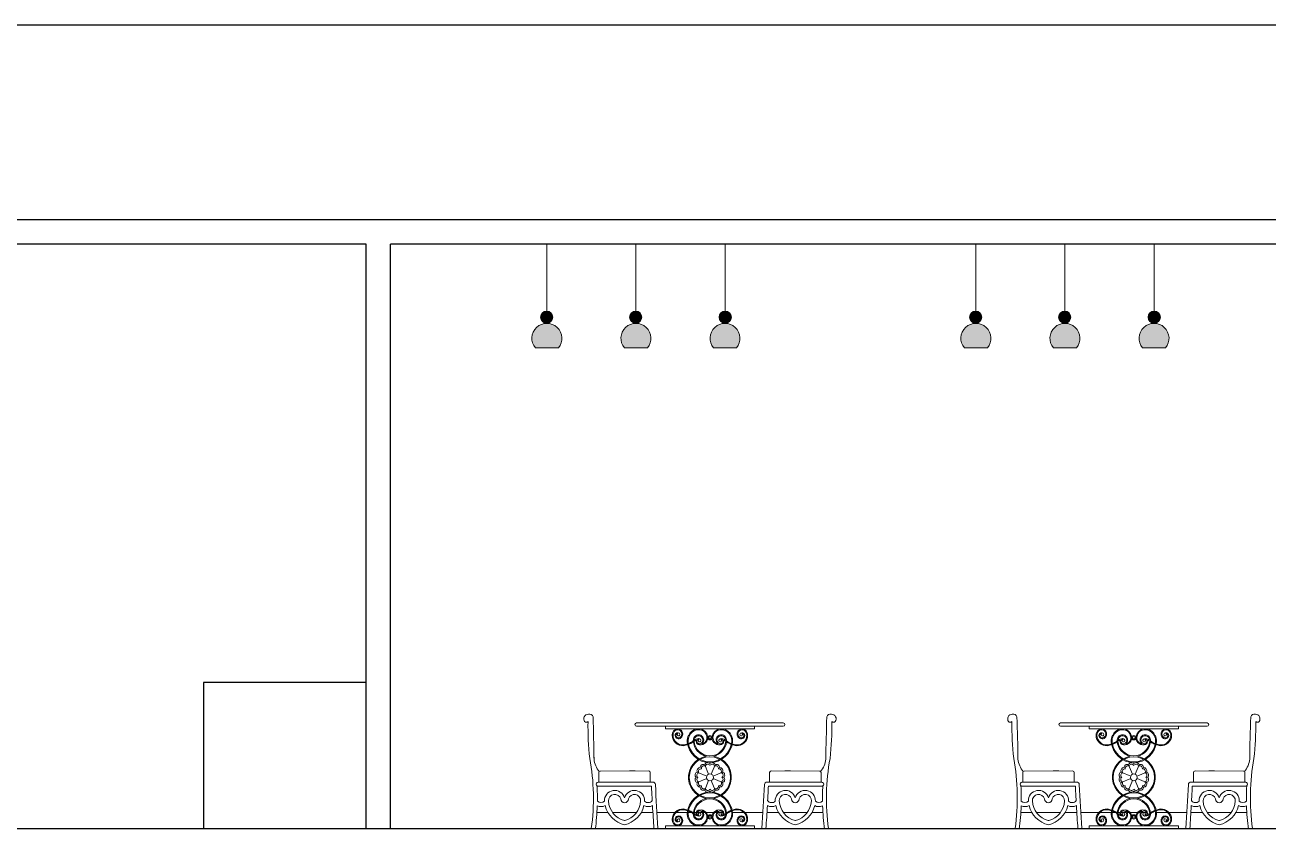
# Model space of a CAD drawing. Header units: millimetres. Extents: x 587797 to 2274247, y 1711 to 439204.
# Drawn here: x 911827 to 919484, y 242638 to 247591 of the extents above; entities that cross this region are included whole.
import ezdxf

# ---------------------------------------------------------------- set-up
doc = ezdxf.new("R2010")
doc.units = ezdxf.units.MM
doc.layers.add('finiture', color=7, linetype='Continuous', lineweight=20)

msp = doc.modelspace()

# ---------------------------------------------------------------- hatches: boundary and pattern name
at = {"layer": 'finiture', "linetype": 'ByBlock'}
h = msp.add_hatch(color=41, dxfattribs=at)
h.dxf.hatch_style = 1
h.set_gradient(color1=(241, 214, 126), color2=(242, 217, 136), rotation=90, one_color=1, tint=0.74, name='INVCURVED')
h.paths.add_polyline_path([(915003.044, 245790.348, -1), (915078.031, 245790.348, -0.40280104), (915042.004, 245752.883, -0.63558093), (915113.112, 245601.232), (914970.896, 245601.232, -0.62768866), (915039.917, 245752.86, -0.4093729)])
at = {"layer": 'finiture'}
h = msp.add_hatch(color=8, dxfattribs=at)
h.dxf.hatch_style = 1
h.set_gradient(color1=(126, 114, 99), color2=(86, 77, 67), rotation=135, one_color=1, tint=0.3, name='HEMISPHERICAL')
h.paths.add_polyline_path([(915042.004, 245752.883, 0.40280104), (915078.031, 245790.348, 1), (915003.044, 245790.348, 0.4093729), (915039.917, 245752.86, -0.00564158)])
at = {"layer": 'finiture', "linetype": 'ByBlock'}
h = msp.add_hatch(color=201, dxfattribs=at)
h.dxf.hatch_style = 1
h.set_gradient(color1=(214, 126, 241), color2=(217, 136, 242), rotation=90, one_color=1, tint=0.74, name='INVCURVED')
h.paths.add_polyline_path([(915551.576, 245790.348, -1), (915626.563, 245790.348, -0.40280104), (915590.536, 245752.883, -0.63558093), (915661.644, 245601.232), (915519.428, 245601.232, -0.62768866), (915588.449, 245752.86, -0.4093729)])
at = {"layer": 'finiture'}
h = msp.add_hatch(color=8, dxfattribs=at)
h.dxf.hatch_style = 1
h.set_gradient(color1=(126, 114, 99), color2=(86, 77, 67), rotation=135, one_color=1, tint=0.3, name='HEMISPHERICAL')
h.paths.add_polyline_path([(915590.536, 245752.883, 0.40280104), (915626.563, 245790.348, 1), (915551.576, 245790.348, 0.4093729), (915588.449, 245752.86, -0.00564158)])
h = msp.add_hatch(color=8, dxfattribs=at)
h.dxf.hatch_style = 1
h.set_gradient(color1=(126, 114, 99), color2=(86, 77, 67), rotation=135, one_color=1, tint=0.3, name='HEMISPHERICAL')
h.paths.add_polyline_path([(916139.067, 245752.883, -0.00564158), (916141.154, 245752.86, 0.4093729), (916178.027, 245790.348, 1), (916103.04, 245790.348, 0.40280104)])
at = {"layer": 'finiture', "linetype": 'ByBlock'}
h = msp.add_hatch(color=41, dxfattribs=at)
h.dxf.hatch_style = 1
h.set_gradient(color1=(241, 214, 126), color2=(242, 217, 136), rotation=90, one_color=1, tint=0.74, name='INVCURVED')
h.paths.add_polyline_path([(917645.273, 245790.348, -1), (917720.26, 245790.348, -0.40280104), (917684.233, 245752.883, -0.63558093), (917755.341, 245601.232), (917613.125, 245601.232, -0.62768866), (917682.146, 245752.86, -0.4093729)])
at = {"layer": 'finiture'}
h = msp.add_hatch(color=8, dxfattribs=at)
h.dxf.hatch_style = 1
h.set_gradient(color1=(126, 114, 99), color2=(86, 77, 67), rotation=135, one_color=1, tint=0.3, name='HEMISPHERICAL')
h.paths.add_polyline_path([(917684.233, 245752.883, 0.40280104), (917720.26, 245790.348, 1), (917645.273, 245790.348, 0.4093729), (917682.146, 245752.86, -0.00564158)])
at = {"layer": 'finiture', "linetype": 'ByBlock'}
h = msp.add_hatch(color=201, dxfattribs=at)
h.dxf.hatch_style = 1
h.set_gradient(color1=(214, 126, 241), color2=(217, 136, 242), rotation=90, one_color=1, tint=0.74, name='INVCURVED')
h.paths.add_polyline_path([(918193.805, 245790.348, -1), (918268.792, 245790.348, -0.40280104), (918232.765, 245752.883, -0.63558093), (918303.873, 245601.232), (918161.657, 245601.232, -0.62768866), (918230.678, 245752.86, -0.4093729)])
at = {"layer": 'finiture'}
h = msp.add_hatch(color=8, dxfattribs=at)
h.dxf.hatch_style = 1
h.set_gradient(color1=(126, 114, 99), color2=(86, 77, 67), rotation=135, one_color=1, tint=0.3, name='HEMISPHERICAL')
h.paths.add_polyline_path([(918232.765, 245752.883, 0.40280104), (918268.792, 245790.348, 1), (918193.805, 245790.348, 0.4093729), (918230.678, 245752.86, -0.00564158)])
h = msp.add_hatch(color=8, dxfattribs=at)
h.dxf.hatch_style = 1
h.set_gradient(color1=(126, 114, 99), color2=(86, 77, 67), rotation=135, one_color=1, tint=0.3, name='HEMISPHERICAL')
h.paths.add_polyline_path([(918781.296, 245752.883, -0.00564158), (918783.383, 245752.86, 0.4093729), (918820.256, 245790.348, 1), (918745.269, 245790.348, 0.40280104)])
at = {"layer": 'finiture', "linetype": 'ByBlock'}
h = msp.add_hatch(color=242, dxfattribs=at)
h.dxf.hatch_style = 1
h.set_gradient(color1=(219, 36, 66), color2=(236, 141, 157), rotation=90, one_color=1, tint=0.74, name='INVCURVED')
h.paths.add_polyline_path([(916210.175, 245601.232, 0.63558093), (916139.067, 245752.883, -0.01392007), (916136.98, 245752.86, 0.62768866), (916067.959, 245601.232)])
h = msp.add_hatch(color=242, dxfattribs=at)
h.dxf.hatch_style = 1
h.set_gradient(color1=(219, 36, 66), color2=(236, 141, 157), rotation=90, one_color=1, tint=0.74, name='INVCURVED')
h.paths.add_polyline_path([(918852.404, 245601.232, 0.63558093), (918781.296, 245752.883, -0.01392007), (918779.209, 245752.86, 0.62768866), (918710.188, 245601.232)])

# ---------------------------------------------------------------- linework, layer by layer
for p, q in [((860698.06, 247591.185), (941078.06, 247591.185)), ((913928.06, 246391.185), (901928.06, 246391.185)), ((941078.06, 246391.185), (913928.06, 246391.185)), ((913928.06, 246241.185), (902078.06, 246241.185)), ((913928.06, 242641.185), (913928.06, 246241.185)), ((914078.06, 242641.185), (914078.06, 246241.185)), ((940928.06, 246241.185), (914078.06, 246241.185)), ((913928.06, 243541.185), (912928.06, 243541.185)), ((912928.06, 243541.185), (912928.06, 242641.185)), ((913928.06, 242641.185), (913928.06, 243541.185)), ((913928.06, 242641.185), (913928.06, 243541.185)), ((901928.06, 242641.185), (913928.06, 242641.185)), ((913928.06, 242641.185), (940928.06, 242641.185))]:
    msp.add_line(p, q)
at = {"layer": 'finiture'}
for p, q in [((914767.739, 246241.185), (916413.333, 246241.185)), ((915316.27, 246241.185), (914767.739, 246241.185)), ((915042.004, 246241.185), (915042.004, 245827.812)), ((915590.536, 246241.185), (915590.536, 245827.812)), ((916139.067, 246241.185), (916139.067, 245827.812)), ((917409.968, 246241.185), (919055.562, 246241.185)), ((917958.499, 246241.185), (917409.968, 246241.185)), ((917684.233, 246241.185), (917684.233, 245827.812)), ((918232.765, 246241.185), (918232.765, 245827.812)), ((918781.296, 246241.185), (918781.296, 245827.812)), ((914970.896, 245601.232), (915113.112, 245601.232)), ((915519.428, 245601.232), (915661.644, 245601.232)), ((916210.175, 245601.232), (916067.959, 245601.232)), ((917613.125, 245601.232), (917755.341, 245601.232)), ((918161.657, 245601.232), (918303.873, 245601.232)), ((918852.404, 245601.232), (918710.188, 245601.232)), ((915771.571, 243255.203), (915771.571, 243271.999)), ((915771.571, 243271.999), (916320.852, 243271.999)), ((916320.852, 243255.203), (916320.852, 243271.999)), ((918382.326, 243255.203), (918382.326, 243271.999)), ((918382.326, 243271.999), (918931.606, 243271.999)), ((918931.606, 243255.203), (918931.606, 243271.999)), ((915771.571, 243255.203), (916320.852, 243255.203)), ((918382.326, 243255.203), (918931.606, 243255.203)), ((915362, 242926.833), (915361.911, 242985.896)), ((915371.74, 242995.754), (915669.058, 242996.29)), ((915549.93, 242996.022), (915584.77, 242996.163)), ((915679.005, 242927.398), (915678.916, 242986.461)), ((915968.216, 242989.275), (916026.713, 242965.045)), ((916013.905, 243034.964), (916038.135, 242976.467)), ((916078.518, 243034.964), (916054.288, 242976.467)), ((916124.207, 242989.275), (916065.71, 242965.045)), ((916413.418, 242927.398), (916413.507, 242986.461)), ((916720.683, 242995.754), (916423.365, 242996.29)), ((916542.493, 242996.022), (916507.653, 242996.163)), ((916730.423, 242926.833), (916730.512, 242985.896)), ((917972.755, 242926.833), (917972.666, 242985.896)), ((917982.495, 242995.754), (918279.813, 242996.29)), ((918160.685, 242996.022), (918195.525, 242996.163)), ((918289.76, 242927.398), (918289.671, 242986.461)), ((918578.971, 242989.275), (918637.467, 242965.045)), ((918624.659, 243034.964), (918648.89, 242976.467)), ((918689.273, 243034.964), (918665.043, 242976.467)), ((918734.962, 242989.275), (918676.465, 242965.045)), ((919024.173, 242927.398), (919024.262, 242986.461)), ((919331.438, 242995.754), (919034.12, 242996.29)), ((919153.248, 242996.022), (919118.408, 242996.163)), ((919341.178, 242926.833), (919341.267, 242985.896)), ((915550.07, 242902.507), (915351.156, 242902.208)), ((915550.033, 242927.116), (915357.256, 242926.826)), ((915550.033, 242927.116), (915683.748, 242927.406)), ((915550.07, 242902.507), (915686.269, 242902.804)), ((915683.748, 242927.406), (915694.038, 242927.85)), ((915968.216, 242924.662), (916026.713, 242948.892)), ((916038.135, 242937.47), (916013.905, 242878.973)), ((916078.518, 242878.973), (916054.288, 242937.47)), ((916124.207, 242924.662), (916065.71, 242948.892)), ((916408.675, 242927.406), (916398.385, 242927.85)), ((916542.353, 242902.507), (916406.154, 242902.804)), ((916542.39, 242927.116), (916408.675, 242927.406)), ((916542.353, 242902.507), (916741.267, 242902.208)), ((916542.39, 242927.116), (916735.167, 242926.826)), ((918160.825, 242902.507), (917961.911, 242902.208)), ((918160.788, 242927.116), (917968.011, 242926.826)), ((918160.788, 242927.116), (918294.503, 242927.406)), ((918160.825, 242902.507), (918297.024, 242902.804)), ((918294.503, 242927.406), (918304.793, 242927.85)), ((918578.971, 242924.662), (918637.467, 242948.892)), ((918648.89, 242937.47), (918624.659, 242878.973)), ((918689.273, 242878.973), (918665.043, 242937.47)), ((918734.962, 242924.662), (918676.465, 242948.892)), ((919019.43, 242927.406), (919009.14, 242927.85)), ((919153.107, 242902.507), (919016.909, 242902.804)), ((919153.144, 242927.116), (919019.43, 242927.406)), ((919153.107, 242902.507), (919352.022, 242902.208)), ((919153.144, 242927.116), (919345.922, 242926.826)), ((915350.342, 242740.438), (915417.525, 242740.438)), ((915446.846, 242740.438), (915593.951, 242740.438)), ((915623.272, 242740.438), (915694.928, 242740.438)), ((915719.583, 242740.438), (915829.833, 242740.438)), ((915837.044, 242740.438), (915906.962, 242740.438)), ((915912.23, 242740.438), (915943.911, 242740.438)), ((915949.209, 242740.438), (915961.702, 242740.438)), ((915967.288, 242740.438), (915998.86, 242740.438)), ((916004.843, 242740.438), (916016.043, 242740.438)), ((916023.14, 242740.438), (916069.283, 242740.438)), ((916069.283, 242740.438), (916023.14, 242740.438)), ((916087.58, 242740.438), (916076.38, 242740.438)), ((916125.134, 242740.438), (916093.563, 242740.438)), ((916255.379, 242740.438), (916185.461, 242740.438)), ((916372.84, 242740.438), (916262.59, 242740.438)), ((916469.151, 242740.438), (916397.494, 242740.438)), ((916645.577, 242740.438), (916498.472, 242740.438)), ((916742.081, 242740.438), (916674.898, 242740.438)), ((917961.097, 242740.438), (918028.28, 242740.438)), ((918057.601, 242740.438), (918204.706, 242740.438)), ((918234.027, 242740.438), (918305.683, 242740.438)), ((918330.338, 242740.438), (918440.588, 242740.438)), ((918447.799, 242740.438), (918517.717, 242740.438)), ((918522.984, 242740.438), (918554.666, 242740.438)), ((918559.964, 242740.438), (918572.457, 242740.438)), ((918578.043, 242740.438), (918609.615, 242740.438)), ((918615.598, 242740.438), (918626.798, 242740.438)), ((918633.895, 242740.438), (918680.038, 242740.438)), ((918680.038, 242740.438), (918633.895, 242740.438)), ((918698.335, 242740.438), (918687.135, 242740.438)), ((918735.889, 242740.438), (918704.318, 242740.438)), ((918866.134, 242740.438), (918796.216, 242740.438)), ((918983.595, 242740.438), (918873.345, 242740.438)), ((919079.906, 242740.438), (919008.249, 242740.438)), ((919256.332, 242740.438), (919109.227, 242740.438)), ((919352.836, 242740.438), (919285.653, 242740.438)), ((915771.571, 242658.734), (915771.571, 242641.938)), ((915771.571, 242658.734), (916320.852, 242658.734)), ((916320.852, 242658.734), (916320.852, 242641.938)), ((918382.326, 242658.734), (918382.326, 242641.938)), ((918382.326, 242658.734), (918931.606, 242658.734)), ((918931.606, 242658.734), (918931.606, 242641.938)), ((915315.777, 242641.295), (915330.555, 242641.318)), ((915726.086, 242642.001), (915711.308, 242641.979)), ((916366.337, 242642.001), (916381.115, 242641.979)), ((916776.646, 242641.295), (916761.868, 242641.318)), ((917926.532, 242641.295), (917941.31, 242641.318)), ((918336.841, 242642.001), (918322.063, 242641.979)), ((918977.092, 242642.001), (918991.87, 242641.979)), ((919387.401, 242641.295), (919372.623, 242641.318))]:
    msp.add_line(p, q, dxfattribs=at)
at = {"layer": 'finiture', "linetype": 'Continuous'}
for p, q in [((915594.384, 243291.687), (916498.039, 243291.687)), ((915771.571, 243271.999), (915594.384, 243271.999)), ((916320.852, 243271.999), (916498.039, 243271.999)), ((918205.139, 243291.687), (919108.794, 243291.687)), ((918382.326, 243271.999), (918205.139, 243271.999)), ((918931.606, 243271.999), (919108.794, 243271.999))]:
    msp.add_line(p, q, dxfattribs=at)
at = {"layer": 'finiture'}
for centre, radius in [((915040.538, 245790.348), 37.493), ((915589.069, 245790.348), 37.493), ((916140.534, 245790.348), 37.493), ((917682.767, 245790.348), 37.493), ((918231.298, 245790.348), 37.493), ((918782.763, 245790.348), 37.493), ((916046.211, 243200.918), 13.301), ((916046.211, 243200.918), 8.068), ((918656.966, 243200.918), 13.301), ((918656.966, 243200.918), 8.068), ((916046.211, 242956.968), 126.878), ((918656.966, 242956.968), 126.878), ((916046.211, 242956.968), 21.106), ((918656.966, 242956.968), 21.106), ((916046.211, 242713.019), 13.301), ((916046.211, 242713.019), 8.068), ((918656.966, 242713.019), 13.301), ((918656.966, 242713.019), 8.068)]:
    msp.add_circle(centre, radius, dxfattribs=at)
for centre, radius, start, end in [((915042.004, 245660.387), 92.496, 320.2429543, 219.7570457), ((915590.536, 245660.387), 92.496, 320.2429543, 219.7570457), ((916139.067, 245660.387), 92.496, 320.2429543, 219.7570457), ((917684.233, 245660.387), 92.496, 320.2429543, 219.7570457), ((918232.765, 245660.387), 92.496, 320.2429543, 219.7570457), ((918781.296, 245660.387), 92.496, 320.2429543, 219.7570457), ((915297.784, 243317.371), 28.565, 90, 215.6526167), ((915303.391, 243322.312), 24.28, 16.9292952, 103.3522929), ((916789.032, 243322.312), 24.28, 76.6477071, 163.0707048), ((916794.639, 243317.371), 28.565, 324.3473833, 90), ((917908.539, 243317.371), 28.565, 90, 215.6526167), ((917914.146, 243322.312), 24.28, 16.9292952, 103.3522929), ((919399.787, 243322.312), 24.28, 76.6477071, 163.0707048), ((919405.394, 243317.371), 28.565, 324.3473833, 90), ((915285.204, 243309.574), 13.835, 219.7868664, 317.8231775), ((916921.146, 243266.374), 1626.043, 178.805022, 186.7972905), ((896544.847, 242770.837), 18790.075, 0.9021102, 1.7050031), ((935547.576, 242770.837), 18790.075, 178.2949969, 179.0978898), ((915171.277, 243266.374), 1626.043, 353.2027095, 1.194978), ((916807.219, 243309.574), 13.835, 222.1768225, 320.2131336), ((917895.959, 243309.574), 13.835, 219.7868664, 317.8231775), ((919531.901, 243266.374), 1626.043, 178.805022, 186.7972905), ((899155.602, 242770.837), 18790.075, 0.9021102, 1.7050031), ((938158.33, 242770.837), 18790.075, 178.2949969, 179.0978898), ((917782.032, 243266.374), 1626.043, 353.2027095, 1.194978), ((919417.974, 243309.574), 13.835, 222.1768225, 320.2131336), ((915878.203, 243215.867), 64.302, 179.4720517, 274.7367452), ((915857.842, 243216.46), 43.937, 153.5386224, 180), ((915847.464, 243223.987), 31.364, 101.1512665, 157.4042653), ((915878.203, 243215.867), 59.069, 179.4720517, 274.7367452), ((915857.842, 243216.46), 38.705, 153.5386224, 180.2301814), ((915847.464, 243223.987), 26.132, 103.4222769, 157.4042653), ((915847.459, 243215.987), 15.99, 79.5327393, 188.2805939), ((915853.458, 243216.86), 22.052, 188.2805939, 310.0659574), ((915847.459, 243215.987), 10.758, 79.5327393, 188.2805939), ((915853.458, 243216.86), 16.819, 188.2805939, 310.0659574), ((915847.744, 243215.399), 39.825, 83.1603246, 100.5699559), ((915847.744, 243215.399), 34.592, 83.1603246, 100.5699559), ((915853.108, 243219.59), 7.894, 117.905286, 266.3196416), ((915850.283, 243220.063), 11.648, 7.4354882, 89.601673), ((915847.464, 243223.987), 31.364, 310.0659574, 81.9368105), ((915847.464, 243223.987), 26.132, 310.0659574, 80.3080036), ((915853.163, 243220.439), 8.744, 266.3196416, 7.4354882), ((915985.814, 243180.291), 79.223, 153.4259901, 183.260301), ((915985.874, 243180.269), 74.054, 153.4238562, 183.0759505), ((915976.707, 243187.359), 67.992, 101.1512665, 157.4042653), ((915976.639, 243187.41), 62.677, 101.7059707, 157.4231482), ((915987.085, 243179.832), 43.937, 153.5386224, 180), ((915976.707, 243187.359), 31.364, 101.1512665, 157.4042653), ((915987.085, 243179.832), 38.705, 153.5386224, 180.2301814), ((915982.805, 243131.939), 63.704, 95.496804, 122.2100251), ((915976.707, 243187.359), 26.132, 103.4222769, 157.4042653), ((915976.987, 243178.772), 76.453, 83.1603246, 100.5699559), ((915976.987, 243178.772), 71.22, 83.1603246, 100.5699559), ((915976.703, 243179.359), 10.758, 79.5327393, 188.2805939), ((915976.987, 243178.772), 39.825, 83.1603246, 100.5699559), ((915976.987, 243178.772), 34.592, 83.1603246, 100.5699559), ((915982.805, 243131.939), 58.471, 95.496804, 98.9031987), ((915982.351, 243182.962), 7.894, 117.905286, 266.3196416), ((915976.703, 243179.359), 15.99, 79.5327393, 90), ((915979.527, 243183.436), 11.648, 7.4354882, 89.601673), ((915976.707, 243187.359), 31.364, 310.0659574, 81.9368105), ((915976.707, 243187.359), 26.132, 310.0659574, 80.3080036), ((915989.552, 243200.918), 43.358, 260.3751608, 13.2734446), ((915979.191, 243201.776), 48.12, 9.4446283, 82.504445), ((915979.191, 243201.776), 53.353, 9.4446283, 82.504445), ((915989.552, 243200.918), 38.126, 281.4592373, 13.2734446), ((916102.871, 243200.918), 43.358, 166.7265554, 279.6248392), ((916113.232, 243201.776), 53.353, 97.495555, 170.5553717), ((916102.871, 243200.918), 38.126, 166.7265554, 258.5407627), ((916113.232, 243201.776), 48.12, 97.495555, 170.5553717), ((916115.716, 243187.359), 31.364, 98.0631895, 229.9340426), ((916115.716, 243187.359), 26.132, 99.6919964, 229.9340426), ((916112.896, 243183.436), 11.648, 90.398327, 172.5645118), ((916115.436, 243178.772), 76.453, 79.4300441, 96.8396754), ((916115.436, 243178.772), 71.22, 79.4300441, 96.8396754), ((916110.072, 243182.962), 7.894, 273.6803584, 62.094714), ((916115.436, 243178.772), 39.825, 79.4300441, 96.8396754), ((916115.436, 243178.772), 34.592, 79.4300441, 96.8396754), ((916115.72, 243179.359), 15.99, 75.3346911, 100.4672607), ((916115.72, 243179.359), 10.758, 351.7194061, 100.4672607), ((916109.618, 243131.939), 63.704, 59.6118858, 80.8314951), ((916115.716, 243187.359), 31.364, 22.5957347, 78.8487335), ((916115.716, 243187.359), 26.132, 358.9733017, 76.5777231), ((916115.784, 243187.41), 62.677, 22.5768518, 78.2940293), ((916115.716, 243187.359), 67.992, 22.5957347, 78.8487335), ((916105.338, 243179.832), 43.937, 1.5632686, 26.4613776), ((916106.549, 243180.269), 74.054, 356.9240495, 26.5761438), ((916106.609, 243180.291), 79.223, 356.739699, 26.5740099), ((916214.22, 243215.867), 64.302, 265.2632548, 0.5279483), ((916214.22, 243215.867), 59.069, 265.2632548, 0.5279483), ((916244.959, 243223.987), 31.364, 98.0631895, 229.9340426), ((916244.959, 243223.987), 26.132, 99.6919964, 229.9340426), ((916238.965, 243216.86), 22.052, 229.9340426, 351.7194061), ((916238.965, 243216.86), 16.819, 229.9340426, 351.7194061), ((916239.26, 243220.439), 8.744, 172.5645118, 273.6803584), ((916242.14, 243220.063), 11.648, 90.398327, 172.5645118), ((916239.315, 243219.59), 7.894, 273.6803584, 62.094714), ((916244.679, 243215.399), 39.825, 79.4300441, 96.8396754), ((916244.679, 243215.399), 34.592, 79.4300441, 96.8396754), ((916244.964, 243215.987), 15.99, 351.7194061, 100.4672607), ((916244.964, 243215.987), 10.758, 351.7194061, 100.4672607), ((916244.959, 243223.987), 31.364, 22.5957347, 78.8487335), ((916244.959, 243223.987), 26.132, 22.5957347, 76.5777231), ((916234.581, 243216.46), 38.705, 359.7698186, 26.4613776), ((916234.581, 243216.46), 43.937, 0, 26.4613776), ((918488.958, 243215.867), 64.302, 179.4720517, 274.7367452), ((918468.597, 243216.46), 43.937, 153.5386224, 180), ((918458.219, 243223.987), 31.364, 101.1512665, 157.4042653), ((918488.958, 243215.867), 59.069, 179.4720517, 274.7367452), ((918468.597, 243216.46), 38.705, 153.5386224, 180.2301814), ((918458.219, 243223.987), 26.132, 103.4222769, 157.4042653), ((918458.214, 243215.987), 15.99, 79.5327393, 188.2805939), ((918464.213, 243216.86), 22.052, 188.2805939, 310.0659574), ((918458.214, 243215.987), 10.758, 79.5327393, 188.2805939), ((918464.213, 243216.86), 16.819, 188.2805939, 310.0659574), ((918458.498, 243215.399), 39.825, 83.1603246, 100.5699559), ((918458.498, 243215.399), 34.592, 83.1603246, 100.5699559), ((918463.863, 243219.59), 7.894, 117.905286, 266.3196416), ((918461.038, 243220.063), 11.648, 7.4354882, 89.601673), ((918458.219, 243223.987), 31.364, 310.0659574, 81.9368105), ((918458.219, 243223.987), 26.132, 310.0659574, 80.3080036), ((918463.917, 243220.439), 8.744, 266.3196416, 7.4354882), ((918596.568, 243180.291), 79.223, 153.4259901, 183.260301), ((918596.629, 243180.269), 74.054, 153.4238562, 183.0759505), ((918587.462, 243187.359), 67.992, 101.1512665, 157.4042653), ((918587.394, 243187.41), 62.677, 101.7059707, 157.4231482), ((918597.84, 243179.832), 43.937, 153.5386224, 180), ((918587.462, 243187.359), 31.364, 101.1512665, 157.4042653), ((918597.84, 243179.832), 38.705, 153.5386224, 180.2301814), ((918593.56, 243131.939), 63.704, 95.496804, 122.2100251), ((918587.462, 243187.359), 26.132, 103.4222769, 157.4042653), ((918587.742, 243178.772), 76.453, 83.1603246, 100.5699559), ((918587.742, 243178.772), 71.22, 83.1603246, 100.5699559), ((918587.458, 243179.359), 10.758, 79.5327393, 188.2805939), ((918587.742, 243178.772), 39.825, 83.1603246, 100.5699559), ((918587.742, 243178.772), 34.592, 83.1603246, 100.5699559), ((918593.56, 243131.939), 58.471, 95.496804, 98.9031987), ((918593.106, 243182.962), 7.894, 117.905286, 266.3196416), ((918587.458, 243179.359), 15.99, 79.5327393, 90), ((918590.282, 243183.436), 11.648, 7.4354882, 89.601673), ((918587.462, 243187.359), 31.364, 310.0659574, 81.9368105), ((918587.462, 243187.359), 26.132, 310.0659574, 80.3080036), ((918600.307, 243200.918), 43.358, 260.3751608, 13.2734446), ((918589.946, 243201.776), 48.12, 9.4446283, 82.504445), ((918589.946, 243201.776), 53.353, 9.4446283, 82.504445), ((918600.307, 243200.918), 38.126, 281.4592373, 13.2734446), ((918713.626, 243200.918), 43.358, 166.7265554, 279.6248392), ((918723.986, 243201.776), 53.353, 97.495555, 170.5553717), ((918713.626, 243200.918), 38.126, 166.7265554, 258.5407627), ((918723.986, 243201.776), 48.12, 97.495555, 170.5553717), ((918726.471, 243187.359), 31.364, 98.0631895, 229.9340426), ((918726.471, 243187.359), 26.132, 99.6919964, 229.9340426), ((918723.651, 243183.436), 11.648, 90.398327, 172.5645118), ((918726.191, 243178.772), 76.453, 79.4300441, 96.8396754), ((918726.191, 243178.772), 71.22, 79.4300441, 96.8396754), ((918720.827, 243182.962), 7.894, 273.6803584, 62.094714), ((918726.191, 243178.772), 39.825, 79.4300441, 96.8396754), ((918726.191, 243178.772), 34.592, 79.4300441, 96.8396754), ((918726.475, 243179.359), 15.99, 75.3346911, 100.4672607), ((918726.475, 243179.359), 10.758, 351.7194061, 100.4672607), ((918720.373, 243131.939), 63.704, 59.6118858, 80.8314951), ((918726.471, 243187.359), 31.364, 22.5957347, 78.8487335), ((918726.471, 243187.359), 26.132, 358.9733017, 76.5777231), ((918726.539, 243187.41), 62.677, 22.5768518, 78.2940293), ((918726.471, 243187.359), 67.992, 22.5957347, 78.8487335), ((918716.093, 243179.832), 43.937, 1.5632686, 26.4613776), ((918717.304, 243180.269), 74.054, 356.9240495, 26.5761438), ((918717.364, 243180.291), 79.223, 356.739699, 26.5740099), ((918824.975, 243215.867), 64.302, 265.2632548, 0.5279483), ((918824.975, 243215.867), 59.069, 265.2632548, 0.5279483), ((918855.714, 243223.987), 31.364, 98.0631895, 229.9340426), ((918855.714, 243223.987), 26.132, 99.6919964, 229.9340426), ((918849.72, 243216.86), 22.052, 229.9340426, 351.7194061), ((918849.72, 243216.86), 16.819, 229.9340426, 351.7194061), ((918850.015, 243220.439), 8.744, 172.5645118, 273.6803584), ((918852.895, 243220.063), 11.648, 90.398327, 172.5645118), ((918850.07, 243219.59), 7.894, 273.6803584, 62.094714), ((918855.434, 243215.399), 39.825, 79.4300441, 96.8396754), ((918855.434, 243215.399), 34.592, 79.4300441, 96.8396754), ((918855.719, 243215.987), 15.99, 351.7194061, 100.4672607), ((918855.719, 243215.987), 10.758, 351.7194061, 100.4672607), ((918855.714, 243223.987), 31.364, 22.5957347, 78.8487335), ((918855.714, 243223.987), 26.132, 22.5957347, 76.5777231), ((918845.336, 243216.46), 38.705, 359.7698186, 26.4613776), ((918845.336, 243216.46), 43.937, 0, 26.4613776), ((915862.234, 243296.25), 140.802, 278.5143969, 289.1865961), ((915860.031, 243304.495), 154.505, 278.741979, 288.7015921), ((916048.664, 243189.687), 142.624, 185.593843, 269.0149029), ((916048.664, 243189.687), 137.391, 185.593843, 268.6744395), ((915862.234, 243296.25), 140.802, 291.3473499, 303.0299895), ((915860.031, 243304.495), 154.505, 290.6568161, 301.6404958), ((915938.269, 243179.3), 1.308, 303.0299895, 313.2387334), ((915982.805, 243131.939), 63.704, 128.4485271, 133.2387334), ((915940.396, 243174.07), 1.308, 301.6404958, 315.188263), ((915940.396, 243174.07), 1.308, 301.6404958, 315.188263), ((915982.805, 243131.939), 58.471, 132.0512209, 135.188263), ((916048.664, 243189.687), 105.996, 185.593843, 255.7574835), ((916048.664, 243189.687), 100.763, 185.593843, 268.6055909), ((915982.805, 243131.939), 58.471, 110.2759166, 125.9922946), ((915976.703, 243179.359), 15.99, 152.3223958, 188.2805939), ((915982.701, 243180.232), 22.052, 188.2805939, 268.4862576), ((915982.701, 243180.232), 16.819, 188.2805939, 310.0659574), ((915982.406, 243183.811), 8.744, 266.3196416, 7.4354882), ((915982.084, 243156.88), 1.308, 80.3751608, 88.4862575), ((916043.759, 243189.687), 100.763, 271.3944091, 354.0530255), ((916043.759, 243189.687), 142.624, 270.9850971, 354.406157), ((916043.759, 243189.687), 137.391, 271.3255605, 354.406157), ((916043.759, 243189.687), 105.996, 284.2425165, 351.8348166), ((916109.722, 243180.232), 16.819, 229.9340426, 351.7194061), ((916110.017, 243183.811), 8.744, 172.5645118, 273.6803584), ((916110.339, 243156.88), 1.308, 91.5137424, 99.6248392), ((916109.722, 243180.232), 22.052, 271.5137424, 351.7194061), ((916115.72, 243179.359), 15.99, 351.7194061, 27.6776042), ((916109.618, 243131.939), 58.471, 54.0077054, 69.7240834), ((916232.392, 243304.495), 154.505, 237.1933209, 249.3431839), ((916230.189, 243296.25), 140.802, 234.9158778, 248.6526501), ((916232.392, 243304.495), 154.505, 251.2984079, 261.258021), ((916230.189, 243296.25), 140.802, 250.8134039, 261.4856031), ((918472.989, 243296.25), 140.802, 278.5143969, 289.1865961), ((918470.786, 243304.495), 154.505, 278.741979, 288.7015921), ((918659.418, 243189.687), 142.624, 185.593843, 269.0149029), ((918659.418, 243189.687), 137.391, 185.593843, 268.6744395), ((918472.989, 243296.25), 140.802, 291.3473499, 303.0299895), ((918470.786, 243304.495), 154.505, 290.6568161, 301.6404958), ((918549.024, 243179.3), 1.308, 303.0299895, 313.2387334), ((918593.56, 243131.939), 63.704, 128.4485271, 133.2387334), ((918551.151, 243174.07), 1.308, 301.6404958, 315.188263), ((918551.151, 243174.07), 1.308, 301.6404958, 315.188263), ((918593.56, 243131.939), 58.471, 132.0512209, 135.188263), ((918659.418, 243189.687), 105.996, 185.593843, 255.7574835), ((918659.418, 243189.687), 100.763, 185.593843, 268.6055909), ((918593.56, 243131.939), 58.471, 110.2759166, 125.9922946), ((918587.458, 243179.359), 15.99, 152.3223958, 188.2805939), ((918593.456, 243180.232), 22.052, 188.2805939, 268.4862576), ((918593.456, 243180.232), 16.819, 188.2805939, 310.0659574), ((918593.161, 243183.811), 8.744, 266.3196416, 7.4354882), ((918592.839, 243156.88), 1.308, 80.3751608, 88.4862575), ((918654.514, 243189.687), 100.763, 271.3944091, 354.0530255), ((918654.514, 243189.687), 142.624, 270.9850971, 354.406157), ((918654.514, 243189.687), 137.391, 271.3255605, 354.406157), ((918654.514, 243189.687), 105.996, 284.2425165, 351.8348166), ((918720.477, 243180.232), 16.819, 229.9340426, 351.7194061), ((918720.772, 243183.811), 8.744, 172.5645118, 273.6803584), ((918721.094, 243156.88), 1.308, 91.5137424, 99.6248392), ((918720.477, 243180.232), 22.052, 271.5137424, 351.7194061), ((918726.475, 243179.359), 15.99, 351.7194061, 27.6776042), ((918720.373, 243131.939), 58.471, 54.0077054, 69.7240834), ((918843.147, 243304.495), 154.505, 237.1933209, 249.3431839), ((918840.944, 243296.25), 140.802, 234.9158778, 248.6526501), ((918843.147, 243304.495), 154.505, 251.2984079, 261.258021), ((918840.944, 243296.25), 140.802, 250.8134039, 261.4856031), ((913944.417, 242828.402), 1384.065, 352.2306003, 10.2177368), ((883790.384, 242664.575), 31544.538, 0.7341172, 0.8101212), ((915478.485, 243086.125), 147.183, 186.7848961, 219.3658831), ((916046.211, 242956.968), 132.111, 100.3017692, 79.6982308), ((916005.439, 243017.989), 18.969, 63.4944128, 184.0055872), ((916031.894, 243028.947), 18.969, 40.9944128, 161.5055872), ((916033.053, 243021.784), 15.972, 34.5307826, 164.8546169), ((916060.529, 243028.947), 18.969, 18.4944128, 139.0055872), ((916058.858, 243021.886), 15.972, 12.0307826, 142.3546168), ((916086.984, 243017.989), 18.969, 355.9944128, 116.5055872), ((916613.938, 243086.125), 147.183, 320.6341169, 353.2151039), ((948302.039, 242664.575), 31544.538, 179.1898788, 179.2658828), ((918148.006, 242828.402), 1384.065, 169.7822632, 187.7693997), ((916555.172, 242828.402), 1384.065, 352.2306003, 10.2177368), ((886401.139, 242664.575), 31544.538, 0.7341172, 0.8101212), ((918089.24, 243086.125), 147.183, 186.7848961, 219.3658831), ((918656.966, 242956.968), 132.111, 100.3017692, 79.6982308), ((918616.194, 243017.989), 18.969, 63.4944128, 184.0055872), ((918642.649, 243028.947), 18.969, 40.9944128, 161.5055872), ((918643.808, 243021.784), 15.972, 34.5307826, 164.8546169), ((918671.284, 243028.947), 18.969, 18.4944128, 139.0055872), ((918669.613, 243021.886), 15.972, 12.0307826, 142.3546168), ((918697.739, 243017.989), 18.969, 355.9944128, 116.5055872), ((919224.693, 243086.125), 147.183, 320.6341169, 353.2151039), ((950912.794, 242664.575), 31544.538, 179.1898788, 179.2658828), ((920758.761, 242828.402), 1384.065, 169.7822632, 187.7693997), ((915371.755, 242985.91), 9.844, 90.086094, 180.0860941), ((915669.072, 242986.446), 9.844, 0.0860941, 90.086094), ((918242.238, 243072.958), 2567.363, 181.7754051, 181.7773898), ((915974.233, 242971.286), 18.969, 108.4944128, 229.0055872), ((915974.233, 242971.286), 18.969, 108.4944128, 229.0055872), ((915981.294, 242969.616), 15.972, 102.0307827, 232.3546169), ((915985.191, 242997.741), 18.969, 85.9944127, 206.5055872), ((915991.076, 242993.496), 15.972, 79.5307827, 209.8546168), ((916009.251, 243011.815), 15.972, 57.0307826, 187.3546168), ((916082.739, 243012.104), 15.972, 349.5307826, 119.8546169), ((916101.058, 242993.929), 15.972, 327.0307826, 97.3546169), ((916107.232, 242997.741), 18.969, 333.4944128, 94.0055873), ((916111.027, 242970.127), 15.972, 304.5307826, 74.8546169), ((916118.19, 242971.286), 18.969, 310.9944128, 71.5055872), ((916423.351, 242986.446), 9.844, 89.913906, 179.9139059), ((913850.185, 243072.958), 2567.363, 358.2226102, 358.2245949), ((916720.668, 242985.91), 9.844, 359.9139059, 89.913906), ((917982.51, 242985.91), 9.844, 90.086094, 180.0860941), ((918279.827, 242986.446), 9.844, 0.0860941, 90.086094), ((920852.993, 243072.958), 2567.363, 181.7754051, 181.7773898), ((918584.988, 242971.286), 18.969, 108.4944128, 229.0055872), ((918584.988, 242971.286), 18.969, 108.4944128, 229.0055872), ((918592.049, 242969.616), 15.972, 102.0307827, 232.3546169), ((918595.946, 242997.741), 18.969, 85.9944127, 206.5055872), ((918601.831, 242993.496), 15.972, 79.5307827, 209.8546168), ((918620.006, 243011.815), 15.972, 57.0307826, 187.3546168), ((918693.493, 243012.104), 15.972, 349.5307826, 119.8546169), ((918711.813, 242993.929), 15.972, 327.0307826, 97.3546169), ((918717.987, 242997.741), 18.969, 333.4944128, 94.0055873), ((918721.782, 242970.127), 15.972, 304.5307826, 74.8546169), ((918728.945, 242971.286), 18.969, 310.9944128, 71.5055872), ((919034.106, 242986.446), 9.844, 89.913906, 179.9139059), ((916460.94, 243072.958), 2567.363, 358.2226102, 358.2245949), ((919331.423, 242985.91), 9.844, 359.9139059, 89.913906), ((915358.014, 242914.523), 12.327, 86.6468878, 273.5253003), ((913944.417, 242828.402), 1408.674, 359.2594694, 3.003307), ((926106.396, 243377.112), 10430.916, 182.6062165, 183.0973057), ((915694.717, 242912.114), 15.75, 2.5571974, 92.4706111), ((926106.396, 243377.112), 10406.307, 182.5571974, 184.0508013), ((915974.233, 242942.651), 18.969, 130.9944128, 251.5055872), ((915974.233, 242942.651), 18.969, 130.9944128, 251.5055872), ((915981.396, 242943.81), 15.972, 124.5307826, 254.8546169), ((915985.191, 242916.196), 18.969, 153.4944128, 274.0055873), ((915991.365, 242920.008), 15.972, 147.0307826, 277.3546169), ((916005.439, 242895.948), 18.969, 175.9944128, 296.5055872), ((916009.684, 242901.833), 15.972, 169.5307826, 299.8546169), ((916033.564, 242892.051), 15.972, 192.0307826, 322.3546168), ((916059.37, 242892.153), 15.972, 214.5307826, 344.8546169), ((916083.172, 242902.122), 15.972, 237.0307826, 7.3546168), ((916086.984, 242895.948), 18.969, 243.4944128, 4.0055872), ((916101.347, 242920.441), 15.972, 259.5307827, 29.8546168), ((916107.232, 242916.196), 18.969, 265.9944127, 26.5055872), ((916111.129, 242944.321), 15.972, 282.0307827, 52.3546169), ((916118.19, 242942.651), 18.969, 288.4944128, 49.0055872), ((905986.027, 243377.112), 10406.307, 355.9491987, 357.4428026), ((916397.706, 242912.114), 15.75, 87.5293889, 177.4428026), ((905986.027, 243377.112), 10430.916, 356.9026943, 357.3937835), ((916734.409, 242914.523), 12.327, 266.4746997, 93.3531122), ((918148.006, 242828.402), 1408.674, 176.996693, 180.7405306), ((917968.769, 242914.523), 12.327, 86.6468878, 273.5253003), ((916555.172, 242828.402), 1408.674, 359.2594694, 3.003307), ((928717.151, 243377.112), 10430.916, 182.6062165, 183.0973057), ((918305.472, 242912.114), 15.75, 2.5571974, 92.4706111), ((928717.151, 243377.112), 10406.307, 182.5571974, 184.0508013), ((918584.988, 242942.651), 18.969, 130.9944128, 251.5055872), ((918584.988, 242942.651), 18.969, 130.9944128, 251.5055872), ((918592.151, 242943.81), 15.972, 124.5307826, 254.8546169), ((918595.946, 242916.196), 18.969, 153.4944128, 274.0055873), ((918602.12, 242920.008), 15.972, 147.0307826, 277.3546169), ((918616.194, 242895.948), 18.969, 175.9944128, 296.5055872), ((918620.439, 242901.833), 15.972, 169.5307826, 299.8546169), ((918644.319, 242892.051), 15.972, 192.0307826, 322.3546168), ((918670.125, 242892.153), 15.972, 214.5307826, 344.8546169), ((918693.927, 242902.122), 15.972, 237.0307826, 7.3546168), ((918697.739, 242895.948), 18.969, 243.4944128, 4.0055872), ((918712.102, 242920.441), 15.972, 259.5307827, 29.8546168), ((918717.987, 242916.196), 18.969, 265.9944127, 26.5055872), ((918721.884, 242944.321), 15.972, 282.0307827, 52.3546169), ((918728.945, 242942.651), 18.969, 288.4944128, 49.0055872), ((908596.782, 243377.112), 10406.307, 355.9491987, 357.4428026), ((919008.461, 242912.114), 15.75, 87.5293889, 177.4428026), ((908596.782, 243377.112), 10430.916, 356.9026943, 357.3937835), ((919345.164, 242914.523), 12.327, 266.4746997, 93.3531122), ((920758.761, 242828.402), 1408.674, 176.996693, 180.7405306), ((915375.022, 242832.364), 31.267, 225.1542612, 313.9522853), ((915459.597, 242813.633), 62.987, 15.1339054, 183.4392119), ((915459.597, 242813.633), 38.378, 15.1339054, 183.4392119), ((915554.612, 242819.344), 133.564, 183.4392119, 254.5764227), ((915520.399, 242824.67), 23.777, 182.4507299, 357.5492701), ((915581.201, 242813.633), 62.987, 356.5607881, 164.8660946), ((915486.186, 242819.344), 133.564, 285.4235773, 356.5607881), ((915581.201, 242813.633), 38.378, 356.5607881, 164.8660946), ((915665.775, 242832.364), 31.267, 226.0477147, 322.9142468), ((916048.664, 242724.25), 142.624, 91.3255605, 174.406157), ((916048.664, 242724.25), 137.391, 91.3255605, 174.406157), ((916048.664, 242724.25), 105.996, 104.2425165, 174.406157), ((916048.664, 242724.25), 100.763, 91.3944091, 174.406157), ((916031.894, 242884.99), 18.969, 198.4944128, 319.0055872), ((916060.529, 242884.99), 18.969, 220.9944128, 341.5055872), ((916043.759, 242724.25), 100.763, 5.593843, 88.6055909), ((916043.759, 242724.25), 137.391, 5.593843, 88.6744395), ((916043.759, 242724.25), 142.624, 5.593843, 88.6744395), ((916043.759, 242724.25), 105.996, 5.593843, 75.7574835), ((916426.648, 242832.364), 31.267, 217.0857532, 313.9522853), ((916511.222, 242813.633), 62.987, 15.1339054, 183.4392119), ((916511.222, 242813.633), 38.378, 15.1339054, 183.4392119), ((916606.237, 242819.344), 133.564, 183.4392119, 254.5764227), ((916572.024, 242824.67), 23.777, 182.4507299, 357.5492701), ((916632.826, 242813.633), 62.987, 356.5607881, 164.8660946), ((916537.811, 242819.344), 133.564, 285.4235773, 356.5607881), ((916632.826, 242813.633), 38.378, 356.5607881, 164.8660946), ((916717.4, 242832.364), 31.267, 226.0477147, 314.8457388), ((917985.777, 242832.364), 31.267, 225.1542612, 313.9522853), ((918070.351, 242813.633), 62.987, 15.1339054, 183.4392119), ((918070.351, 242813.633), 38.378, 15.1339054, 183.4392119), ((918165.367, 242819.344), 133.564, 183.4392119, 254.5764227), ((918131.154, 242824.67), 23.777, 182.4507299, 357.5492701), ((918191.956, 242813.633), 62.987, 356.5607881, 164.8660946), ((918096.941, 242819.344), 133.564, 285.4235773, 356.5607881), ((918191.956, 242813.633), 38.378, 356.5607881, 164.8660946), ((918276.53, 242832.364), 31.267, 226.0477147, 322.9142468), ((918659.418, 242724.25), 142.624, 91.3255605, 174.406157), ((918659.418, 242724.25), 137.391, 91.3255605, 174.406157), ((918659.418, 242724.25), 105.996, 104.2425165, 174.406157), ((918659.418, 242724.25), 100.763, 91.3944091, 174.406157), ((918642.649, 242884.99), 18.969, 198.4944128, 319.0055872), ((918671.284, 242884.99), 18.969, 220.9944128, 341.5055872), ((918654.514, 242724.25), 100.763, 5.593843, 88.6055909), ((918654.514, 242724.25), 137.391, 5.593843, 88.6744395), ((918654.514, 242724.25), 142.624, 5.593843, 88.6744395), ((918654.514, 242724.25), 105.996, 5.593843, 75.7574835), ((919037.403, 242832.364), 31.267, 217.0857532, 313.9522853), ((919121.977, 242813.633), 62.987, 15.1339054, 183.4392119), ((919121.977, 242813.633), 38.378, 15.1339054, 183.4392119), ((919216.992, 242819.344), 133.564, 183.4392119, 254.5764227), ((919182.779, 242824.67), 23.777, 182.4507299, 357.5492701), ((919243.581, 242813.633), 62.987, 356.5607881, 164.8660946), ((919148.566, 242819.344), 133.564, 285.4235773, 356.5607881), ((919243.581, 242813.633), 38.378, 356.5607881, 164.8660946), ((919328.155, 242832.364), 31.267, 226.0477147, 314.8457388), ((913944.417, 242828.402), 1408.674, 352.2306003, 358.084486), ((915375.022, 242832.364), 55.875, 246.0088091, 297.3913911), ((915554.612, 242819.344), 158.173, 193.3753812, 257.5081951), ((915486.186, 242819.344), 158.173, 282.4918049, 346.6246188), ((915665.775, 242832.364), 55.875, 242.6086089, 298.4569016), ((926106.396, 243377.112), 10430.916, 183.2638327, 184.0508013), ((915878.203, 242698.07), 64.302, 85.2632548, 180.5279483), ((915878.203, 242698.07), 59.069, 85.2632548, 180.5279483), ((915862.234, 242617.687), 140.802, 70.8134039, 81.4856031), ((915860.031, 242609.442), 154.505, 71.2984079, 81.258021), ((915985.814, 242733.646), 79.223, 176.739699, 206.5740099), ((915985.874, 242733.668), 74.054, 176.9240495, 206.5761438), ((915862.234, 242617.687), 140.802, 56.9700105, 68.6526501), ((915860.031, 242609.442), 154.505, 58.3595042, 69.3431839), ((915938.269, 242734.637), 1.308, 46.7612666, 56.9700105), ((915982.805, 242781.998), 63.704, 226.7612666, 231.5514729), ((915940.396, 242739.867), 1.308, 44.811737, 58.3595042), ((915940.396, 242739.867), 1.308, 44.811737, 58.3595042), ((915982.805, 242781.998), 58.471, 224.811737, 227.9487791), ((915987.085, 242734.105), 43.937, 180, 206.4613776), ((915987.085, 242734.105), 38.705, 179.7698186, 206.4613776), ((915982.805, 242781.998), 58.471, 234.0077054, 249.7240834), ((915976.703, 242734.578), 15.99, 171.7194061, 280.4672607), ((915982.701, 242733.705), 22.052, 91.5137424, 171.7194061), ((915976.703, 242734.578), 10.758, 171.7194061, 280.4672607), ((915982.701, 242733.705), 16.819, 49.9340426, 171.7194061), ((915982.351, 242730.975), 7.894, 93.6803584, 242.094714), ((915976.707, 242726.578), 31.364, 278.0631895, 49.9340426), ((915976.707, 242726.578), 26.132, 279.6919964, 49.9340426), ((915982.406, 242730.126), 8.744, 352.5645118, 93.6803584), ((915982.084, 242757.057), 1.308, 271.5137425, 279.6248392), ((915989.552, 242713.019), 43.358, 346.7265554, 99.6248392), ((915989.552, 242713.019), 38.126, 346.7265554, 78.5407627), ((916102.871, 242713.019), 43.358, 80.3751608, 193.2734446), ((916102.871, 242713.019), 38.126, 101.4592373, 193.2734446), ((916115.716, 242726.578), 31.364, 130.0659574, 261.9368105), ((916115.716, 242726.578), 26.132, 130.0659574, 260.3080036), ((916109.722, 242733.705), 16.819, 8.2805939, 130.0659574), ((916110.017, 242730.126), 8.744, 86.3196416, 187.4354882), ((916110.339, 242757.057), 1.308, 260.3751608, 268.4862576), ((916109.722, 242733.705), 22.052, 8.2805939, 88.4862576), ((916110.072, 242730.975), 7.894, 297.905286, 86.3196416), ((916115.72, 242734.578), 15.99, 259.5327393, 8.2805939), ((916115.72, 242734.578), 10.758, 259.5327393, 8.2805939), ((916109.618, 242781.998), 58.471, 290.2759166, 305.9922946), ((916105.338, 242734.105), 38.705, 333.5386224, 0.2301814), ((916105.338, 242734.105), 43.937, 333.5386224, 0), ((916109.618, 242781.998), 58.471, 312.0512209, 315.188263), ((916109.618, 242781.998), 63.704, 308.4485271, 313.2387334), ((916152.027, 242739.867), 1.308, 121.6404958, 135.188263), ((916152.027, 242739.867), 1.308, 121.6404958, 135.188263), ((916232.392, 242609.442), 154.505, 110.6568161, 121.6404958), ((916154.154, 242734.637), 1.308, 123.0299895, 133.2387334), ((916230.189, 242617.687), 140.802, 111.3473499, 123.0299895), ((916106.549, 242733.668), 74.054, 333.4238562, 3.0759505), ((916106.609, 242733.646), 79.223, 333.4259901, 3.260301), ((916232.392, 242609.442), 154.505, 98.741979, 108.7015921), ((916230.189, 242617.687), 140.802, 98.5143969, 109.1865961), ((916214.22, 242698.07), 64.302, 359.4720517, 94.7367452), ((916214.22, 242698.07), 59.069, 359.4720517, 94.7367452), ((905986.027, 243377.112), 10430.916, 355.9491987, 356.7361673), ((916426.648, 242832.364), 55.875, 241.5430984, 297.3913911), ((916606.237, 242819.344), 158.173, 193.3753812, 257.5081951), ((916537.811, 242819.344), 158.173, 282.4918049, 346.6246188), ((916717.4, 242832.364), 55.875, 242.6086089, 293.9911909), ((918148.006, 242828.402), 1408.674, 181.915514, 187.7693997), ((916555.172, 242828.402), 1408.674, 352.2306003, 358.084486), ((917985.777, 242832.364), 55.875, 246.0088091, 297.3913911), ((918165.367, 242819.344), 158.173, 193.3753812, 257.5081951), ((918096.941, 242819.344), 158.173, 282.4918049, 346.6246188), ((918276.53, 242832.364), 55.875, 242.6086089, 298.4569016), ((928717.151, 243377.112), 10430.916, 183.2638327, 184.0508013), ((918488.958, 242698.07), 64.302, 85.2632548, 180.5279483), ((918488.958, 242698.07), 59.069, 85.2632548, 180.5279483), ((918472.989, 242617.687), 140.802, 70.8134039, 81.4856031), ((918470.786, 242609.442), 154.505, 71.2984079, 81.258021), ((918596.568, 242733.646), 79.223, 176.739699, 206.5740099), ((918596.629, 242733.668), 74.054, 176.9240495, 206.5761438), ((918472.989, 242617.687), 140.802, 56.9700105, 68.6526501), ((918470.786, 242609.442), 154.505, 58.3595042, 69.3431839), ((918549.024, 242734.637), 1.308, 46.7612666, 56.9700105), ((918593.56, 242781.998), 63.704, 226.7612666, 231.5514729), ((918551.151, 242739.867), 1.308, 44.811737, 58.3595042), ((918551.151, 242739.867), 1.308, 44.811737, 58.3595042), ((918593.56, 242781.998), 58.471, 224.811737, 227.9487791), ((918597.84, 242734.105), 43.937, 180, 206.4613776), ((918597.84, 242734.105), 38.705, 179.7698186, 206.4613776), ((918593.56, 242781.998), 58.471, 234.0077054, 249.7240834), ((918587.458, 242734.578), 15.99, 171.7194061, 280.4672607), ((918593.456, 242733.705), 22.052, 91.5137424, 171.7194061), ((918587.458, 242734.578), 10.758, 171.7194061, 280.4672607), ((918593.456, 242733.705), 16.819, 49.9340426, 171.7194061), ((918593.106, 242730.975), 7.894, 93.6803584, 242.094714), ((918587.462, 242726.578), 31.364, 278.0631895, 49.9340426), ((918587.462, 242726.578), 26.132, 279.6919964, 49.9340426), ((918593.161, 242730.126), 8.744, 352.5645118, 93.6803584), ((918592.839, 242757.057), 1.308, 271.5137425, 279.6248392), ((918600.307, 242713.019), 43.358, 346.7265554, 99.6248392), ((918600.307, 242713.019), 38.126, 346.7265554, 78.5407627), ((918713.626, 242713.019), 43.358, 80.3751608, 193.2734446), ((918713.626, 242713.019), 38.126, 101.4592373, 193.2734446), ((918726.471, 242726.578), 31.364, 130.0659574, 261.9368105), ((918726.471, 242726.578), 26.132, 130.0659574, 260.3080036), ((918720.477, 242733.705), 16.819, 8.2805939, 130.0659574), ((918720.772, 242730.126), 8.744, 86.3196416, 187.4354882), ((918721.094, 242757.057), 1.308, 260.3751608, 268.4862576), ((918720.477, 242733.705), 22.052, 8.2805939, 88.4862576), ((918720.827, 242730.975), 7.894, 297.905286, 86.3196416), ((918726.475, 242734.578), 15.99, 259.5327393, 8.2805939), ((918726.475, 242734.578), 10.758, 259.5327393, 8.2805939), ((918720.373, 242781.998), 58.471, 290.2759166, 305.9922946), ((918716.093, 242734.105), 38.705, 333.5386224, 0.2301814), ((918716.093, 242734.105), 43.937, 333.5386224, 0), ((918720.373, 242781.998), 58.471, 312.0512209, 315.188263), ((918720.373, 242781.998), 63.704, 308.4485271, 313.2387334), ((918762.782, 242739.867), 1.308, 121.6404958, 135.188263), ((918762.782, 242739.867), 1.308, 121.6404958, 135.188263), ((918843.147, 242609.442), 154.505, 110.6568161, 121.6404958), ((918764.909, 242734.637), 1.308, 123.0299895, 133.2387334), ((918840.944, 242617.687), 140.802, 111.3473499, 123.0299895), ((918717.304, 242733.668), 74.054, 333.4238562, 3.0759505), ((918717.364, 242733.646), 79.223, 333.4259901, 3.260301), ((918843.147, 242609.442), 154.505, 98.741979, 108.7015921), ((918840.944, 242617.687), 140.802, 98.5143969, 109.1865961), ((918824.975, 242698.07), 64.302, 359.4720517, 94.7367452), ((918824.975, 242698.07), 59.069, 359.4720517, 94.7367452), ((908596.782, 243377.112), 10430.916, 355.9491987, 356.7361673), ((919037.403, 242832.364), 55.875, 241.5430984, 297.3913911), ((919216.992, 242819.344), 158.173, 193.3753812, 257.5081951), ((919148.566, 242819.344), 158.173, 282.4918049, 346.6246188), ((919328.155, 242832.364), 55.875, 242.6086089, 293.9911909), ((920758.761, 242828.402), 1408.674, 181.915514, 187.7693997), ((915520.399, 242695.334), 4.922, 254.5764227, 285.4235773), ((915857.842, 242697.477), 43.937, 180, 206.4613776), ((915847.464, 242689.95), 31.364, 202.5957347, 258.8487335), ((915857.842, 242697.477), 38.705, 179.7698186, 206.4613776), ((915847.464, 242689.95), 26.132, 202.5957347, 256.5777231), ((915847.459, 242697.95), 15.99, 171.7194061, 280.4672607), ((915853.458, 242697.077), 22.052, 49.9340426, 171.7194061), ((915847.459, 242697.95), 10.758, 171.7194061, 280.4672607), ((915853.458, 242697.077), 16.819, 49.9340426, 171.7194061), ((915847.744, 242698.538), 39.825, 259.4300441, 276.8396754), ((915847.744, 242698.538), 34.592, 259.4300441, 276.8396754), ((915853.108, 242694.347), 7.894, 93.6803584, 242.094714), ((915850.283, 242693.874), 11.648, 270.398327, 352.5645118), ((915847.464, 242689.95), 31.364, 278.0631895, 49.9340426), ((915847.464, 242689.95), 26.132, 279.6919964, 49.9340426), ((915853.163, 242693.498), 8.744, 352.5645118, 93.6803584), ((915976.707, 242726.578), 67.992, 202.5957347, 258.8487335), ((915976.639, 242726.527), 62.677, 202.5768518, 258.2940293), ((915976.707, 242726.578), 31.364, 202.5957347, 258.8487335), ((915982.805, 242781.998), 63.704, 237.7899749, 264.503196), ((915976.707, 242726.578), 26.132, 202.5957347, 256.5777231), ((915976.987, 242735.165), 76.453, 259.4300441, 276.8396754), ((915976.987, 242735.165), 71.22, 259.4300441, 276.8396754), ((915976.987, 242735.165), 39.825, 259.4300441, 276.8396754), ((915976.987, 242735.165), 34.592, 259.4300441, 276.8396754), ((915979.527, 242730.501), 11.648, 270.398327, 352.5645118), ((915979.191, 242712.161), 48.12, 277.495555, 350.5553717), ((915979.191, 242712.161), 53.353, 277.495555, 350.5553717), ((916113.232, 242712.161), 53.353, 189.4446283, 262.504445), ((916113.232, 242712.161), 48.12, 189.4446283, 262.504445), ((916112.896, 242730.501), 11.648, 187.4354882, 269.601673), ((916115.436, 242735.165), 76.453, 263.1603246, 280.5699559), ((916115.436, 242735.165), 71.22, 263.1603246, 280.5699559), ((916115.436, 242735.165), 39.825, 263.1603246, 280.5699559), ((916115.436, 242735.165), 34.592, 263.1603246, 280.5699559), ((916109.618, 242781.998), 63.704, 279.1685049, 302.2100251), ((916115.716, 242726.578), 26.132, 283.4222769, 337.4042653), ((916115.716, 242726.578), 31.364, 281.1512665, 337.4042653), ((916115.784, 242726.527), 62.677, 281.7059707, 337.4231482), ((916115.716, 242726.578), 67.992, 281.1512665, 337.4042653), ((916244.959, 242689.95), 31.364, 130.0659574, 261.9368105), ((916244.959, 242689.95), 26.132, 130.0659574, 260.3080036), ((916238.965, 242697.077), 22.052, 8.2805939, 130.0659574), ((916238.965, 242697.077), 16.819, 8.2805939, 130.0659574), ((916239.26, 242693.498), 8.744, 86.3196416, 187.4354882), ((916242.14, 242693.874), 11.648, 187.4354882, 269.601673), ((916239.315, 242694.347), 7.894, 297.905286, 86.3196416), ((916244.679, 242698.538), 39.825, 263.1603246, 280.5699559), ((916244.679, 242698.538), 34.592, 263.1603246, 280.5699559), ((916244.964, 242697.95), 15.99, 259.5327393, 8.2805939), ((916244.964, 242697.95), 10.758, 259.5327393, 8.2805939), ((916244.959, 242689.95), 26.132, 283.4222769, 337.4042653), ((916244.959, 242689.95), 31.364, 281.1512665, 337.4042653), ((916234.581, 242697.477), 38.705, 333.5386224, 0.2301814), ((916234.581, 242697.477), 43.937, 333.5386224, 0), ((916572.024, 242695.334), 4.922, 254.5764227, 285.4235773), ((918131.154, 242695.334), 4.922, 254.5764227, 285.4235773), ((918468.597, 242697.477), 43.937, 180, 206.4613776), ((918458.219, 242689.95), 31.364, 202.5957347, 258.8487335), ((918468.597, 242697.477), 38.705, 179.7698186, 206.4613776), ((918458.219, 242689.95), 26.132, 202.5957347, 256.5777231), ((918458.214, 242697.95), 15.99, 171.7194061, 280.4672607), ((918464.213, 242697.077), 22.052, 49.9340426, 171.7194061), ((918458.214, 242697.95), 10.758, 171.7194061, 280.4672607), ((918464.213, 242697.077), 16.819, 49.9340426, 171.7194061), ((918458.498, 242698.538), 39.825, 259.4300441, 276.8396754), ((918458.498, 242698.538), 34.592, 259.4300441, 276.8396754), ((918463.863, 242694.347), 7.894, 93.6803584, 242.094714), ((918461.038, 242693.874), 11.648, 270.398327, 352.5645118), ((918458.219, 242689.95), 31.364, 278.0631895, 49.9340426), ((918458.219, 242689.95), 26.132, 279.6919964, 49.9340426), ((918463.917, 242693.498), 8.744, 352.5645118, 93.6803584), ((918587.462, 242726.578), 67.992, 202.5957347, 258.8487335), ((918587.394, 242726.527), 62.677, 202.5768518, 258.2940293), ((918587.462, 242726.578), 31.364, 202.5957347, 258.8487335), ((918593.56, 242781.998), 63.704, 237.7899749, 264.503196), ((918587.462, 242726.578), 26.132, 202.5957347, 256.5777231), ((918587.742, 242735.165), 76.453, 259.4300441, 276.8396754), ((918587.742, 242735.165), 71.22, 259.4300441, 276.8396754), ((918587.742, 242735.165), 39.825, 259.4300441, 276.8396754), ((918587.742, 242735.165), 34.592, 259.4300441, 276.8396754), ((918590.282, 242730.501), 11.648, 270.398327, 352.5645118), ((918589.946, 242712.161), 48.12, 277.495555, 350.5553717), ((918589.946, 242712.161), 53.353, 277.495555, 350.5553717), ((918723.986, 242712.161), 53.353, 189.4446283, 262.504445), ((918723.986, 242712.161), 48.12, 189.4446283, 262.504445), ((918723.651, 242730.501), 11.648, 187.4354882, 269.601673), ((918726.191, 242735.165), 76.453, 263.1603246, 280.5699559), ((918726.191, 242735.165), 71.22, 263.1603246, 280.5699559), ((918726.191, 242735.165), 39.825, 263.1603246, 280.5699559), ((918726.191, 242735.165), 34.592, 263.1603246, 280.5699559), ((918720.373, 242781.998), 63.704, 279.1685049, 302.2100251), ((918726.471, 242726.578), 26.132, 283.4222769, 337.4042653), ((918726.471, 242726.578), 31.364, 281.1512665, 337.4042653), ((918726.539, 242726.527), 62.677, 281.7059707, 337.4231482), ((918726.471, 242726.578), 67.992, 281.1512665, 337.4042653), ((918855.714, 242689.95), 31.364, 130.0659574, 261.9368105), ((918855.714, 242689.95), 26.132, 130.0659574, 260.3080036), ((918849.72, 242697.077), 22.052, 8.2805939, 130.0659574), ((918849.72, 242697.077), 16.819, 8.2805939, 130.0659574), ((918850.015, 242693.498), 8.744, 86.3196416, 187.4354882), ((918852.895, 242693.874), 11.648, 187.4354882, 269.601673), ((918850.07, 242694.347), 7.894, 297.905286, 86.3196416), ((918855.434, 242698.538), 39.825, 263.1603246, 280.5699559), ((918855.434, 242698.538), 34.592, 263.1603246, 280.5699559), ((918855.719, 242697.95), 15.99, 259.5327393, 8.2805939), ((918855.719, 242697.95), 10.758, 259.5327393, 8.2805939), ((918855.714, 242689.95), 26.132, 283.4222769, 337.4042653), ((918855.714, 242689.95), 31.364, 281.1512665, 337.4042653), ((918845.336, 242697.477), 38.705, 333.5386224, 0.2301814), ((918845.336, 242697.477), 43.937, 333.5386224, 0), ((919182.779, 242695.334), 4.922, 254.5764227, 285.4235773)]:
    msp.add_arc(centre, radius, start, end, dxfattribs=at)
at = {"layer": 'finiture', "linetype": 'Continuous'}
for centre, start, end in [((915594.384, 243281.843), 90, 270), ((916498.039, 243281.843), 270, 90), ((918205.139, 243281.843), 90, 270), ((919108.794, 243281.843), 270, 90)]:
    msp.add_arc(centre, 9.844, start, end, dxfattribs=at)
at = {"layer": 'finiture'}
for p in [(915316.27, 246241.185), (915864.801, 246241.185), (917958.499, 246241.185), (918507.03, 246241.185)]:
    msp.add_point(p, dxfattribs=at)

doc.saveas('drawing.dxf')
